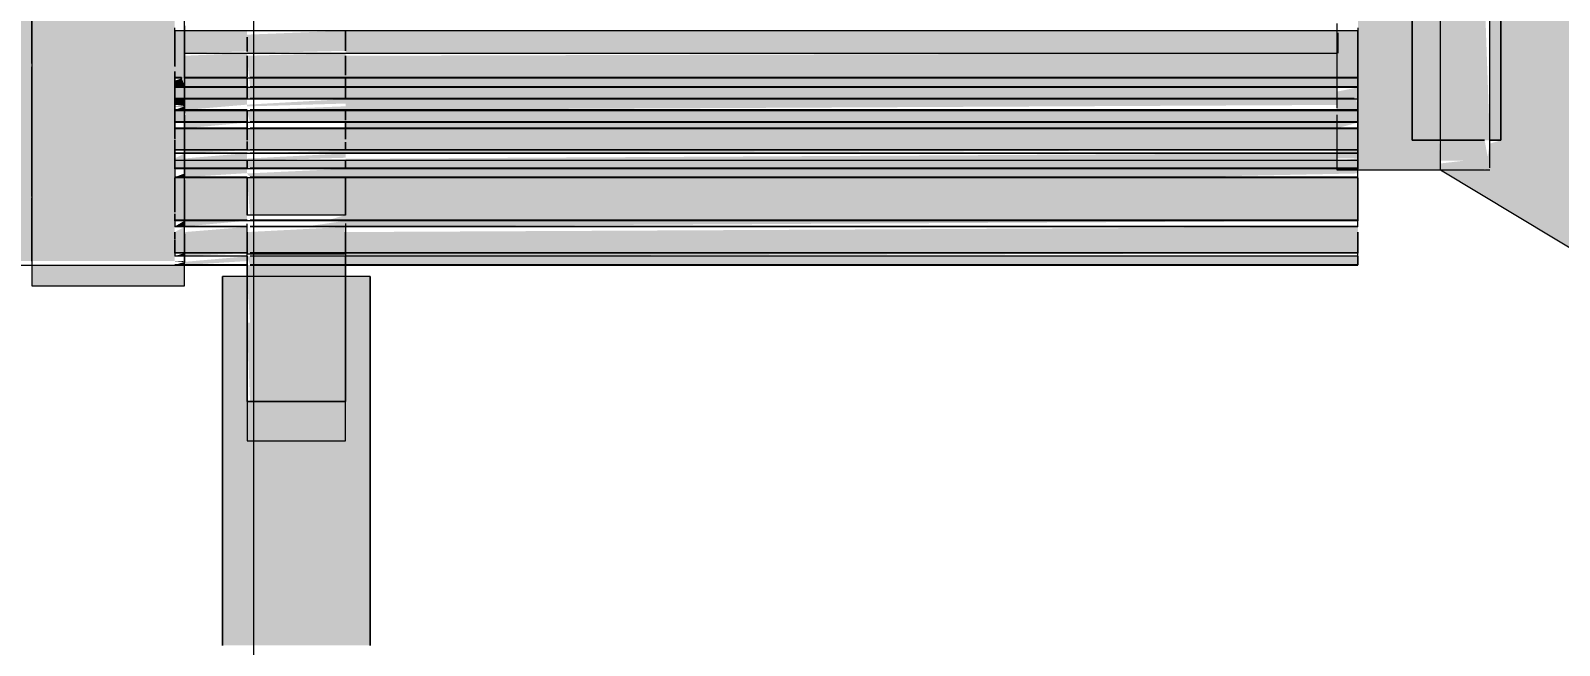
# Model space of a CAD drawing. Header units: metres. Extents: x 147 to 427, y -16 to 162.
# Drawn here: x 194.0803 to 194.2354, y 0.008 to 0.0704 of the extents above; entities that cross this region are included whole.
import ezdxf

# ---------------------------------------------------------------- set-up
doc = ezdxf.new("R2010")
doc.units = ezdxf.units.M
for name, color, linetype, lineweight in [('A-ANNO-DIMS', 7, 'Continuous', 5), ('A-ANNO-DIMS-50', 7, 'Continuous', 5), ('A-DETL', 7, 'Continuous', 5), ('P-SANR-FIXT', 7, 'Continuous', 5)]:
    doc.layers.add(name, color=color, linetype=linetype, lineweight=lineweight)
doc.styles.add('Century Gothic_1', font='GOTHIC.TTF', dxfattribs={"height": 0.075})
doc.dimstyles.new('Setores_1_5', dxfattribs={"dimscale": 0.3048, "dimtxt": 0.078313, "dimasz": 0.520833, "dimexe": 0.393701, "dimexo": 0.246063, "dimgap": 0.287073, "dimtad": 1, "dimrnd": 0.01, "dimzin": 0, "dimdsep": 46, "dimtxsty": 'Century Gothic_1', "dimblk1": 'OBLIQUE', "dimblk2": 'OBLIQUE', "dimsah": 1, "dimcen": 0.09, "dimazin": 0, "dimtfac": 1, "dimtdec": 4, "dimtix": 1, "dimtmove": 0, "dimatfit": 3, "dimfxl": 1, "dimtvp": 1, "dimtolj": 1, "dimtzin": 0, "dimarcsym": 2})

# ---------------------------------------------------------------- blocks, each defined once
blk = doc.blocks.new('Bomba Jacuzzi1 - 15B-T 1_1_2CV TRIF_220_380V _1 1_2CV_-2414014-EE')
at = {"layer": 'P-SANR-FIXT', "lineweight": 15, "true_color": 0x181818, "transparency": 33554598}
for points in [[(-96.50446, 0.04658), (-96.46446, 0.047), (-96.46446, 0.18442), (-96.50446, 0.18442), (-96.50446, 0.04782)], [(-96.30527, 0.04642), (-96.30549, 0.18444), (-96.32158, 0.17475), (-96.31658, 0.17475), (-96.31658, 0.17175), (-96.31545, 0.1712), (-96.31545, 0.05925), (-96.31658, 0.05892), (-96.31701, 0.05625), (-96.32158, 0.05625), (-96.30549, 0.04656)], [(-96.44996, 0.047), (-96.44996, 0.1155), (-96.46446, 0.1155), (-96.46446, 0.047)], [(-96.32996, 0.05625), (-96.32158, 0.05625), (-96.32173, 0.05925), (-96.32446, 0.05925), (-96.32446, 0.0825), (-96.32996, 0.08204), (-96.32996, 0.05636)], [(-96.44996, 0.06462), (-96.44896, 0.06469), (-96.44922, 0.06554), (-96.44996, 0.0653), (-96.44996, 0.06469)], [(-96.44996, 0.06284), (-96.44896, 0.06284), (-96.44896, 0.06343), (-96.44996, 0.06343)], [(-96.31783, 0.05625), (-96.31658, 0.05639), (-96.3171, 0.05925), (-96.32155, 0.05917), (-96.32001, 0.05795), (-96.31904, 0.0572), (-96.32158, 0.0569), (-96.32158, 0.05625)], [(-96.44896, 0.05046), (-96.44896, 0.05051), (-96.44996, 0.05046)], [(-96.44996, 0.0478), (-96.44896, 0.0478), (-96.44896, 0.05046), (-96.44996, 0.04994), (-96.44996, 0.04915)], [(-96.44232, 0.04871), (-96.44232, 0.04874), (-96.43263, 0.04874), (-96.43263, 0.05046), (-96.44263, 0.04994), (-96.44263, 0.04874)], [(-96.44996, 0.0445), (-96.44896, 0.0445), (-96.44896, 0.04658), (-96.46446, 0.04658), (-96.46446, 0.0445)], [(-96.44896, 0.04748), (-96.44896, 0.04751), (-96.44996, 0.04748)], [(-96.44896, 0.0466), (-96.44896, 0.04692), (-96.44996, 0.0466)], [(-96.44232, 0.04542), (-96.43263, 0.04542), (-96.43263, 0.0466), (-96.44263, 0.0466), (-96.44263, 0.04542)], [(-96.43263, 0.04075), (-96.43263, 0.04542), (-96.44263, 0.04542), (-96.44232, 0.04075)], [(-96.44232, 0.008), (-96.43013, 0.008), (-96.43013, 0.04075), (-96.43263, 0.04075), (-96.43263, 0.02922), (-96.44263, 0.02922), (-96.44263, 0.04075), (-96.44513, 0.04075), (-96.44513, 0.008), (-96.44263, 0.008)], [(-96.43263, 0.03274), (-96.43263, 0.04075), (-96.44263, 0.04075), (-96.44232, 0.03274)], [(-96.44232, 0.02922), (-96.43263, 0.02922), (-96.43263, 0.03274), (-96.44263, 0.03274), (-96.44263, 0.02922)]]:
    blk.add_hatch(color=250, dxfattribs=at).paths.add_polyline_path(points)
h = blk.add_hatch(color=250, dxfattribs=at)
h.paths.add_polyline_path([(-96.31904, 0.0572), (-96.32155, 0.05917), (-96.32158, 0.05917), (-96.32158, 0.0572)])
h.paths.add_polyline_path([(-96.32158, 0.17182), (-96.3195, 0.17311), (-96.32158, 0.17338), (-96.32158, 0.17183)])
h = blk.add_hatch(color=250, dxfattribs=at)
h.paths.add_polyline_path([(-96.44996, 0.06554), (-96.44896, 0.06556), (-96.44896, 0.06783), (-96.44996, 0.06783), (-96.44996, 0.06624)])
h.paths.add_polyline_path([(-96.44896, 0.07137), (-96.44896, 0.07155), (-96.44996, 0.07138)])
h.paths.add_polyline_path([(-96.44896, 0.08045), (-96.44943, 0.08052), (-96.44937, 0.08045)])
h.paths.add_polyline_path([(-96.44996, 0.08204), (-96.44896, 0.08227), (-96.44896, 0.08575), (-96.44996, 0.08575), (-96.44996, 0.08224)])
h.paths.add_polyline_path([(-96.44896, 0.09488), (-96.44896, 0.09493), (-96.44996, 0.09488)])
h.paths.add_polyline_path([(-96.44896, 0.10275), (-96.44896, 0.10278), (-96.44996, 0.10275)])
h = blk.add_hatch(color=250, dxfattribs=at)
h.paths.add_polyline_path([(-96.44896, 0.07037), (-96.44896, 0.07045), (-96.44996, 0.07037)])
h.paths.add_polyline_path([(-96.44896, 0.07749), (-96.44896, 0.07757), (-96.44996, 0.07749)])
h = blk.add_hatch(color=250, dxfattribs=at)
h.paths.add_polyline_path([(-96.44896, 0.06343), (-96.44896, 0.06462), (-96.44996, 0.06462), (-96.44996, 0.06343)])
h.paths.add_polyline_path([(-96.44896, 0.06783), (-96.44896, 0.07037), (-96.44996, 0.07037), (-96.44996, 0.06783)])
h.paths.add_polyline_path([(-96.44896, 0.07208), (-96.44896, 0.07749), (-96.44996, 0.07749), (-96.44996, 0.07208)])
h = blk.add_hatch(color=250, dxfattribs=at)
h.paths.add_polyline_path([(-96.32158, 0.05925), (-96.31658, 0.05925), (-96.31701, 0.0715), (-96.32158, 0.0715), (-96.32158, 0.06018)])
h.paths.add_polyline_path([(-96.31545, 0.0715), (-96.31545, 0.074), (-96.31658, 0.07355), (-96.31658, 0.07169)])
h.paths.add_polyline_path([(-96.32158, 0.07155), (-96.32158, 0.074), (-96.32446, 0.0736), (-96.32446, 0.07155)])
h = blk.add_hatch(color=250, dxfattribs=at)
h.paths.add_polyline_path([(-96.31545, 0.05925), (-96.31545, 0.0715), (-96.31658, 0.0715), (-96.31658, 0.05925)])
h.paths.add_polyline_path([(-96.32158, 0.05925), (-96.32158, 0.0715), (-96.32446, 0.0715), (-96.32446, 0.05925)])
at = {"layer": 'P-SANR-FIXT', "lineweight": 15, "true_color": 0xffc600, "transparency": 33554598}
for points in [[(-96.44263, 0.07037), (-96.44263, 0.07045), (-96.44896, 0.07037)], [(-96.32996, 0.07037), (-96.32996, 0.07045), (-96.33196, 0.07037)], [(-96.44232, 0.0681), (-96.43263, 0.06833), (-96.43263, 0.06972), (-96.44263, 0.06972), (-96.44263, 0.0681)], [(-96.32996, 0.06462), (-96.32996, 0.06469), (-96.33208, 0.06462)], [(-96.44896, 0.0627), (-96.44896, 0.06284), (-96.44996, 0.0627)], [(-96.44896, 0.06233), (-96.44896, 0.0627), (-96.44996, 0.06233)], [(-96.43263, 0.06105), (-96.43263, 0.06225), (-96.44263, 0.06225), (-96.44232, 0.06105)], [(-96.43263, 0.06233), (-96.43263, 0.0627), (-96.44232, 0.06233)], [(-96.33208, 0.06047), (-96.32996, 0.06105), (-96.32996, 0.06225), (-96.33208, 0.06225), (-96.33208, 0.06105)], [(-96.44263, 0.06042), (-96.44263, 0.06047), (-96.44896, 0.06042)], [(-96.32996, 0.06042), (-96.32996, 0.06047), (-96.33208, 0.06042)], [(-96.44896, 0.05551), (-96.44896, 0.05589), (-96.44996, 0.05551)], [(-96.44263, 0.05544), (-96.44263, 0.05551), (-96.44896, 0.05544)], [(-96.43263, 0.05167), (-96.43263, 0.05544), (-96.44263, 0.05544), (-96.44232, 0.05167)], [(-96.43263, 0.05544), (-96.43263, 0.05551), (-96.44232, 0.05544)], [(-96.43263, 0.05109), (-96.43263, 0.05167), (-96.43461, 0.05109)], [(-96.44896, 0.05051), (-96.44896, 0.05109), (-96.44996, 0.05051)], [(-96.43263, 0.05051), (-96.43263, 0.05109), (-96.43659, 0.05051)], [(-96.32996, 0.05046), (-96.32996, 0.05051), (-96.34834, 0.05046)], [(-96.44232, 0.0478), (-96.43263, 0.0478), (-96.43263, 0.04874), (-96.44263, 0.04874), (-96.44263, 0.0478)], [(-96.44896, 0.04751), (-96.44896, 0.0478), (-96.44996, 0.04751)], [(-96.44896, 0.04692), (-96.44913, 0.047), (-96.44996, 0.04692)], [(-96.43263, 0.0466), (-96.43263, 0.04748), (-96.44263, 0.04748), (-96.44232, 0.0466)], [(-96.43263, 0.0477), (-96.43263, 0.0478), (-96.44232, 0.0477)], [(-96.43263, 0.04748), (-96.43263, 0.04751), (-96.44232, 0.04748)]]:
    blk.add_hatch(color=40, dxfattribs=at).paths.add_polyline_path(points)
h = blk.add_hatch(color=40, dxfattribs=at)
h.paths.add_polyline_path([(-96.44263, 0.06972), (-96.44263, 0.07037), (-96.44896, 0.07037), (-96.44896, 0.06972)])
h.paths.add_polyline_path([(-96.43263, 0.06972), (-96.33208, 0.06972), (-96.33208, 0.07037), (-96.43263, 0.07037)])
h = blk.add_hatch(color=40, dxfattribs=at)
h.paths.add_polyline_path([(-96.43263, 0.06469), (-96.43263, 0.0681), (-96.44263, 0.06783), (-96.44232, 0.06469)])
h.paths.add_polyline_path([(-96.33208, 0.0681), (-96.33208, 0.06972), (-96.43263, 0.06972), (-96.43263, 0.0681), (-96.34834, 0.0681)])
h.paths.add_polyline_path([(-96.33208, 0.06469), (-96.32996, 0.06469), (-96.32996, 0.07037), (-96.33196, 0.07033), (-96.33208, 0.06554)])
h.paths.add_polyline_path([(-96.44896, 0.0681), (-96.44263, 0.06827), (-96.44263, 0.06972), (-96.44896, 0.06972), (-96.44896, 0.06827)])
h = blk.add_hatch(color=40, dxfattribs=at)
h.paths.add_polyline_path([(-96.44232, 0.06972), (-96.43263, 0.06972), (-96.43273, 0.07037), (-96.44263, 0.06997), (-96.44263, 0.06972)])
h.paths.add_polyline_path([(-96.33208, 0.06972), (-96.33196, 0.06972), (-96.33208, 0.07033)])
h = blk.add_hatch(color=40, dxfattribs=at)
h.paths.add_polyline_path([(-96.43263, 0.06469), (-96.33208, 0.06469), (-96.33208, 0.0681), (-96.43263, 0.06783), (-96.43263, 0.06554)])
h.paths.add_polyline_path([(-96.44896, 0.06469), (-96.44263, 0.06469), (-96.44263, 0.0681), (-96.44896, 0.06783), (-96.44896, 0.0653)])
h = blk.add_hatch(color=40, dxfattribs=at)
h.paths.add_polyline_path([(-96.33208, 0.06462), (-96.33208, 0.06469), (-96.34834, 0.06462)])
h.paths.add_polyline_path([(-96.44263, 0.06462), (-96.44263, 0.06469), (-96.44896, 0.06462)])
h = blk.add_hatch(color=40, dxfattribs=at)
h.paths.add_polyline_path([(-96.44896, 0.06233), (-96.44263, 0.06287), (-96.44263, 0.06462), (-96.44896, 0.06462), (-96.44896, 0.0627)])
h.paths.add_polyline_path([(-96.43263, 0.06233), (-96.33208, 0.06284), (-96.33208, 0.06462), (-96.43263, 0.06462), (-96.43263, 0.0627)])
h = blk.add_hatch(color=40, dxfattribs=at)
h.paths.add_polyline_path([(-96.32996, 0.06343), (-96.32996, 0.06462), (-96.33208, 0.06419), (-96.33208, 0.06343), (-96.3301, 0.06343)])
h.paths.add_polyline_path([(-96.44232, 0.06343), (-96.43263, 0.06343), (-96.43263, 0.06462), (-96.44263, 0.06462), (-96.44263, 0.06343)])
at = {"layer": 'P-SANR-FIXT', "lineweight": 15, "true_color": 0x181818, "transparency": 33554598}
h = blk.add_hatch(color=250, dxfattribs=at)
h.paths.add_polyline_path([(-96.44896, 0.05824), (-96.44896, 0.06042), (-96.44996, 0.06042), (-96.44996, 0.05824)])
h.paths.add_polyline_path([(-96.44896, 0.06105), (-96.44896, 0.06225), (-96.44996, 0.06225), (-96.44996, 0.06105)])
at = {"layer": 'P-SANR-FIXT', "lineweight": 15, "true_color": 0xffc600, "transparency": 33554598}
h = blk.add_hatch(color=40, dxfattribs=at)
h.paths.add_polyline_path([(-96.33208, 0.06047), (-96.33208, 0.06225), (-96.43263, 0.06225), (-96.43263, 0.06047), (-96.34834, 0.06047)])
h.paths.add_polyline_path([(-96.44896, 0.06047), (-96.44263, 0.06105), (-96.44263, 0.06225), (-96.44896, 0.06225), (-96.44896, 0.06105)])
h = blk.add_hatch(color=40, dxfattribs=at)
h.paths.add_polyline_path([(-96.32996, 0.06233), (-96.3301, 0.06343), (-96.33208, 0.06342), (-96.33208, 0.06233)])
h.paths.add_polyline_path([(-96.44232, 0.0627), (-96.43263, 0.06298), (-96.43263, 0.06343), (-96.44263, 0.06287), (-96.44263, 0.0627)])
h = blk.add_hatch(color=40, dxfattribs=at)
h.paths.add_polyline_path([(-96.43263, 0.05795), (-96.33208, 0.05827), (-96.33208, 0.06042), (-96.43263, 0.06042), (-96.43263, 0.05824)])
h.paths.add_polyline_path([(-96.44896, 0.05795), (-96.44263, 0.05824), (-96.44263, 0.06042), (-96.44896, 0.06042), (-96.44896, 0.05824)])
h = blk.add_hatch(color=40, dxfattribs=at)
h.paths.add_polyline_path([(-96.43263, 0.05551), (-96.43263, 0.05636), (-96.44263, 0.05589), (-96.44232, 0.05551)])
h.paths.add_polyline_path([(-96.44232, 0.0572), (-96.43263, 0.05748), (-96.43263, 0.05792), (-96.44263, 0.0574), (-96.44263, 0.0572)])
h.paths.add_polyline_path([(-96.32996, 0.0572), (-96.32996, 0.05741), (-96.33208, 0.0572)])
h.paths.add_polyline_path([(-96.44263, 0.05824), (-96.43263, 0.05824), (-96.43263, 0.06042), (-96.44263, 0.06042), (-96.44263, 0.05913)])
h = blk.add_hatch(color=40, dxfattribs=at)
h.paths.add_polyline_path([(-96.33208, 0.05625), (-96.32996, 0.05636), (-96.32996, 0.0572), (-96.33208, 0.0572), (-96.33208, 0.05635)])
h.paths.add_polyline_path([(-96.44263, 0.05636), (-96.43263, 0.05636), (-96.43263, 0.0572), (-96.44263, 0.0572)])
h.paths.add_polyline_path([(-96.32996, 0.05741), (-96.32996, 0.06042), (-96.33208, 0.0604), (-96.33208, 0.05741)])
h.paths.add_polyline_path([(-96.43263, 0.05792), (-96.43263, 0.05824), (-96.44232, 0.05792)])
at = {"layer": 'P-SANR-FIXT', "lineweight": 15, "true_color": 0x181818, "transparency": 33554598}
h = blk.add_hatch(color=250, dxfattribs=at)
h.paths.add_polyline_path([(-96.44896, 0.05544), (-96.44896, 0.05551), (-96.44996, 0.05544)])
h.paths.add_polyline_path([(-96.44896, 0.0572), (-96.44896, 0.05792), (-96.44996, 0.05741), (-96.44996, 0.0572)])
at = {"layer": 'P-SANR-FIXT', "lineweight": 15, "true_color": 0xffc600, "transparency": 33554598}
h = blk.add_hatch(color=40, dxfattribs=at)
h.paths.add_polyline_path([(-96.44896, 0.05551), (-96.44263, 0.05592), (-96.44263, 0.05795), (-96.44896, 0.05741), (-96.44896, 0.05589)])
h.paths.add_polyline_path([(-96.34834, 0.05551), (-96.32996, 0.05589), (-96.32996, 0.05625), (-96.33208, 0.05636), (-96.33208, 0.05795), (-96.43263, 0.05738), (-96.43263, 0.05551), (-96.37967, 0.05551)])
at = {"layer": 'P-SANR-FIXT', "lineweight": 15, "true_color": 0x181818, "transparency": 33554598}
h = blk.add_hatch(color=250, dxfattribs=at)
h.paths.add_polyline_path([(-96.44896, 0.05109), (-96.44896, 0.05544), (-96.44996, 0.05544), (-96.44996, 0.05109)])
h.paths.add_polyline_path([(-96.44996, 0.05636), (-96.44896, 0.05636), (-96.44896, 0.0572), (-96.44996, 0.0572)])
at = {"layer": 'P-SANR-FIXT', "lineweight": 15, "true_color": 0xffc600, "transparency": 33554598}
h = blk.add_hatch(color=40, dxfattribs=at)
h.paths.add_polyline_path([(-96.44896, 0.05051), (-96.44263, 0.05109), (-96.44263, 0.05544), (-96.44896, 0.05544), (-96.44896, 0.05077)])
h.paths.add_polyline_path([(-96.43263, 0.05051), (-96.32996, 0.05109), (-96.32996, 0.05544), (-96.43263, 0.05544), (-96.43263, 0.05073)])
h = blk.add_hatch(color=40, dxfattribs=at)
h.paths.add_polyline_path([(-96.44896, 0.04751), (-96.44263, 0.0478), (-96.44263, 0.05046), (-96.44896, 0.04994), (-96.44896, 0.04764)])
h.paths.add_polyline_path([(-96.43263, 0.04751), (-96.32996, 0.0478), (-96.32996, 0.05046), (-96.43263, 0.04994), (-96.43263, 0.04761)])
h = blk.add_hatch(color=40, dxfattribs=at)
h.paths.add_polyline_path([(-96.44896, 0.0466), (-96.44263, 0.047), (-96.44263, 0.04748), (-96.44896, 0.04692)])
h.paths.add_polyline_path([(-96.43263, 0.0466), (-96.32996, 0.0466), (-96.32996, 0.04748), (-96.43263, 0.04748)])
at = {"layer": 'P-SANR-FIXT', "lineweight": 15, "true_color": 0x181818, "transparency": 33554598}
h = blk.add_hatch(color=250, dxfattribs=at)
h.paths.add_polyline_path([(-96.43013, 0.04075), (-96.43013, 0.04542), (-96.43263, 0.04542), (-96.43263, 0.04075)])
h.paths.add_polyline_path([(-96.44263, 0.04075), (-96.44263, 0.04542), (-96.44513, 0.04542), (-96.44513, 0.04075)])
at = {"layer": 'P-SANR-FIXT', "color": 250, "lineweight": 15, "true_color": 0x162121}
for p, q in [((-96.46446, 0.1155), (-96.46446, 0.0669)), ((-96.32158, 0.0578), (-96.32158, 0.07037)), ((-96.31658, 0.05899), (-96.31658, 0.07123)), ((-96.46446, 0.06663), (-96.46446, 0.05401)), ((-96.3171, 0.05925), (-96.32158, 0.05925)), ((-96.46446, 0.05388), (-96.46446, 0.04883)), ((-96.46446, 0.04881), (-96.46446, 0.04697)), ((-96.44263, 0.04345), (-96.44263, 0.04075)), ((-96.43263, 0.04075), (-96.43263, 0.04345)), ((-96.43263, 0.03274), (-96.44263, 0.03274))]:
    blk.add_line(p, q, dxfattribs=at)
at = {"layer": 'P-SANR-FIXT', "color": 4, "lineweight": 15, "true_color": 0x00ffff}
for p, q in [((-96.46446, 0.1155), (-96.46446, 0.0445)), ((-96.44896, 0.0445), (-96.44896, 0.1155)), ((-96.32996, 0.07068), (-96.32996, 0.06343)), ((-96.32996, 0.06343), (-96.44896, 0.06343)), ((-96.32996, 0.06225), (-96.44896, 0.06225)), ((-96.32996, 0.06225), (-96.32996, 0.06343)), ((-96.32996, 0.06225), (-96.32996, 0.05636)), ((-96.32158, 0.06212), (-96.32158, 0.06279)), ((-96.32996, 0.05636), (-96.44896, 0.05636)), ((-96.32996, 0.05544), (-96.32996, 0.05636)), ((-96.32996, 0.05625), (-96.31701, 0.05625)), ((-96.32158, 0.05625), (-96.30527, 0.04642)), ((-96.32996, 0.05544), (-96.44896, 0.05544)), ((-96.32996, 0.05544), (-96.32996, 0.05109)), ((-96.32996, 0.05109), (-96.44896, 0.05109)), ((-96.44263, 0.05046), (-96.44896, 0.05046)), ((-96.44263, 0.04542), (-96.44263, 0.05079)), ((-96.43263, 0.05082), (-96.43263, 0.04542)), ((-96.32996, 0.05046), (-96.43263, 0.05046)), ((-96.32996, 0.05046), (-96.32996, 0.05109)), ((-96.32996, 0.04994), (-96.32996, 0.0478)), ((-96.50446, 0.04658), (-96.46446, 0.04658)), ((-96.44263, 0.0478), (-96.44896, 0.0478)), ((-96.44263, 0.04748), (-96.44896, 0.04748)), ((-96.44263, 0.0466), (-96.44896, 0.0466)), ((-96.44896, 0.04659), (-96.44263, 0.04659)), ((-96.32996, 0.0478), (-96.43263, 0.0478)), ((-96.32996, 0.04748), (-96.43263, 0.04748)), ((-96.32996, 0.0466), (-96.43263, 0.0466)), ((-96.43263, 0.04659), (-96.32996, 0.04659)), ((-96.32996, 0.04748), (-96.32996, 0.0478)), ((-96.32996, 0.04748), (-96.32996, 0.0466)), ((-96.44513, 0.008), (-96.44513, 0.04542)), ((-96.43013, 0.04542), (-96.44513, 0.04542)), ((-96.43013, 0.04542), (-96.43013, 0.008)), ((-96.46446, 0.0445), (-96.44896, 0.0445))]:
    blk.add_line(p, q, dxfattribs=at)
at = {"layer": 'P-SANR-FIXT', "color": 250, "lineweight": 15, "true_color": 0x143333}
for p, q in [((-96.46446, 0.06706), (-96.46446, 0.1155)), ((-96.46446, 0.06706), (-96.46446, 0.07176)), ((-96.32446, 0.0715), (-96.32446, 0.05925)), ((-96.31545, 0.05925), (-96.31545, 0.0715)), ((-96.44996, 0.06676), (-96.44996, 0.07068)), ((-96.44896, 0.0704), (-96.44896, 0.06706)), ((-96.46446, 0.06278), (-96.46446, 0.06672)), ((-96.46446, 0.05355), (-96.46446, 0.06672)), ((-96.44896, 0.06672), (-96.44896, 0.06361)), ((-96.44996, 0.06343), (-96.44996, 0.06624)), ((-96.44996, 0.05943), (-96.44996, 0.06225)), ((-96.44996, 0.05734), (-96.44996, 0.05929)), ((-96.32158, 0.05925), (-96.32446, 0.05925)), ((-96.32158, 0.05925), (-96.3171, 0.05925)), ((-96.31545, 0.05925), (-96.31658, 0.05925)), ((-96.32158, 0.05625), (-96.32158, 0.05774)), ((-96.31658, 0.05645), (-96.31658, 0.05873)), ((-96.46446, 0.05355), (-96.46446, 0.05433)), ((-96.44996, 0.05196), (-96.44996, 0.05544)), ((-96.44896, 0.05433), (-96.44896, 0.05145)), ((-96.46446, 0.05077), (-96.46446, 0.05343)), ((-96.46446, 0.04933), (-96.46446, 0.05343)), ((-96.44996, 0.05109), (-96.44996, 0.05178)), ((-96.44996, 0.04921), (-96.44996, 0.04994)), ((-96.46446, 0.047), (-96.46446, 0.0493)), ((-96.46446, 0.047), (-96.46446, 0.0473)), ((-96.44513, 0.04542), (-96.44513, 0.04075)), ((-96.44263, 0.04542), (-96.44263, 0.04345)), ((-96.43263, 0.04542), (-96.44232, 0.04542)), ((-96.43263, 0.04345), (-96.43263, 0.04542)), ((-96.43013, 0.04075), (-96.43013, 0.04542)), ((-96.44263, 0.04075), (-96.44263, 0.03274)), ((-96.43263, 0.03274), (-96.43263, 0.04075)), ((-96.44263, 0.03274), (-96.44263, 0.02922)), ((-96.43263, 0.02922), (-96.43263, 0.03274))]:
    blk.add_line(p, q, dxfattribs=at)
at = {"layer": 'P-SANR-FIXT', "color": 126, "lineweight": 15, "true_color": 0x0f6868}
for p, q in [((-96.31658, 0.05645), (-96.31658, 0.08654)), ((-96.32158, 0.06279), (-96.32158, 0.07695)), ((-96.32446, 0.05925), (-96.32446, 0.07163)), ((-96.31545, 0.07163), (-96.31545, 0.05925)), ((-96.44896, 0.07023), (-96.44896, 0.06325)), ((-96.46446, 0.05433), (-96.46446, 0.06278)), ((-96.44996, 0.06343), (-96.44996, 0.06225)), ((-96.44896, 0.06343), (-96.44996, 0.06343)), ((-96.44896, 0.06225), (-96.44996, 0.06225)), ((-96.32158, 0.05625), (-96.32158, 0.06212)), ((-96.44896, 0.06179), (-96.44896, 0.05633)), ((-96.44896, 0.06134), (-96.44896, 0.0563)), ((-96.32446, 0.05925), (-96.32158, 0.05925)), ((-96.31658, 0.05925), (-96.31545, 0.05925)), ((-96.44996, 0.05636), (-96.44996, 0.05734)), ((-96.44996, 0.05636), (-96.44996, 0.05544)), ((-96.44896, 0.05636), (-96.44996, 0.05636)), ((-96.31701, 0.05625), (-96.31658, 0.05625)), ((-96.44896, 0.05544), (-96.44996, 0.05544)), ((-96.44896, 0.05524), (-96.44896, 0.05433)), ((-96.44896, 0.05462), (-96.44896, 0.05182)), ((-96.46446, 0.0473), (-96.46446, 0.05044)), ((-96.44996, 0.05109), (-96.44996, 0.05046)), ((-96.44896, 0.05109), (-96.44996, 0.05109)), ((-96.44896, 0.05046), (-96.44996, 0.05046)), ((-96.44896, 0.04976), (-96.44896, 0.04933)), ((-96.44263, 0.04874), (-96.44263, 0.04971)), ((-96.43263, 0.05046), (-96.44232, 0.05046)), ((-96.43263, 0.04971), (-96.43263, 0.04874)), ((-96.44996, 0.0478), (-96.44996, 0.04909)), ((-96.44896, 0.04933), (-96.44896, 0.0482)), ((-96.44896, 0.04875), (-96.44896, 0.04779)), ((-96.46446, 0.04658), (-96.44896, 0.04658)), ((-96.44996, 0.0478), (-96.44996, 0.04748)), ((-96.44896, 0.0478), (-96.44996, 0.0478)), ((-96.44896, 0.04748), (-96.44996, 0.04748)), ((-96.44896, 0.0466), (-96.44996, 0.0466)), ((-96.44996, 0.04659), (-96.44896, 0.04659)), ((-96.44263, 0.0466), (-96.44263, 0.04542)), ((-96.43263, 0.0478), (-96.44232, 0.0478)), ((-96.43263, 0.04748), (-96.44232, 0.04748)), ((-96.43263, 0.0466), (-96.44232, 0.0466)), ((-96.44232, 0.04659), (-96.43263, 0.04659)), ((-96.43263, 0.04542), (-96.43263, 0.0466)), ((-96.46446, 0.04629), (-96.46446, 0.0445)), ((-96.44896, 0.0445), (-96.44896, 0.04629)), ((-96.44513, 0.04075), (-96.44513, 0.04542)), ((-96.44513, 0.04075), (-96.44513, 0.04542)), ((-96.44263, 0.04542), (-96.44513, 0.04542)), ((-96.44263, 0.03274), (-96.44263, 0.04542)), ((-96.43013, 0.04542), (-96.43263, 0.04542)), ((-96.43263, 0.04542), (-96.43263, 0.03274)), ((-96.43013, 0.04542), (-96.43013, 0.04075)), ((-96.43013, 0.04542), (-96.43013, 0.04016)), ((-96.44513, 0.04016), (-96.44513, 0.04075)), ((-96.44513, 0.04075), (-96.44513, 0.008)), ((-96.43013, 0.008), (-96.43013, 0.04075)), ((-96.44263, 0.03274), (-96.44263, 0.02877)), ((-96.44263, 0.03274), (-96.43263, 0.03274)), ((-96.43263, 0.02877), (-96.43263, 0.03274)), ((-96.44263, 0.02922), (-96.44263, 0.02877)), ((-96.44263, 0.02877), (-96.43263, 0.02877))]:
    blk.add_line(p, q, dxfattribs=at)
at = {"layer": 'P-SANR-FIXT', "color": 250, "lineweight": 15, "true_color": 0x171b1b}
blk.add_line((-96.32158, 0.07037), (-96.32158, 0.07146), dxfattribs=at)
at = {"layer": 'P-SANR-FIXT', "color": 58, "lineweight": 15, "true_color": 0x604f11}
for p, q in [((-96.44996, 0.07037), (-96.44996, 0.06827)), ((-96.33208, 0.06997), (-96.33208, 0.06933))]:
    blk.add_line(p, q, dxfattribs=at)
at = {"layer": 'P-SANR-FIXT', "color": 49, "lineweight": 15, "true_color": 0x524715}
for p, q in [((-96.44996, 0.06827), (-96.44996, 0.07037)), ((-96.44996, 0.07037), (-96.44996, 0.06791)), ((-96.44896, 0.07019), (-96.44896, 0.0681)), ((-96.43263, 0.06972), (-96.43263, 0.07037)), ((-96.33196, 0.06972), (-96.33196, 0.07016))]:
    blk.add_line(p, q, dxfattribs=at)
at = {"layer": 'P-SANR-FIXT', "color": 250, "lineweight": 15, "true_color": 0x292f1f}
for p, q in [((-96.44996, 0.07037), (-96.44996, 0.06783)), ((-96.44996, 0.07037), (-96.44996, 0.06676)), ((-96.44896, 0.07037), (-96.44996, 0.07037)), ((-96.44996, 0.06783), (-96.44996, 0.06673)), ((-96.44996, 0.06624), (-96.44996, 0.06343)), ((-96.44996, 0.06622), (-96.44996, 0.06554)), ((-96.44922, 0.06554), (-96.44996, 0.06554)), ((-96.44996, 0.06343), (-96.44996, 0.0653)), ((-96.44996, 0.06225), (-96.44996, 0.05943)), ((-96.44996, 0.06222), (-96.44996, 0.06105)), ((-96.44996, 0.05943), (-96.44996, 0.06105)), ((-96.44896, 0.06105), (-96.44996, 0.06105)), ((-96.44996, 0.05636), (-96.44996, 0.05929)), ((-96.44996, 0.05929), (-96.44996, 0.05636)), ((-96.44996, 0.05196), (-96.44996, 0.05544)), ((-96.44996, 0.05544), (-96.44996, 0.05196)), ((-96.44996, 0.05109), (-96.44996, 0.05178)), ((-96.44996, 0.05178), (-96.44996, 0.05109)), ((-96.44896, 0.05132), (-96.44896, 0.05068)), ((-96.44996, 0.04921), (-96.44996, 0.04994)), ((-96.44996, 0.04994), (-96.44996, 0.04921)), ((-96.44996, 0.0478), (-96.44996, 0.04915)), ((-96.44996, 0.0466), (-96.44996, 0.04659)), ((-96.44896, 0.0466), (-96.44996, 0.0466))]:
    blk.add_line(p, q, dxfattribs=at)
at = {"layer": 'P-SANR-FIXT', "color": 58, "lineweight": 15, "true_color": 0x524411}
blk.add_line((-96.44896, 0.07086), (-96.44896, 0.0703), dxfattribs=at)
at = {"layer": 'P-SANR-FIXT', "color": 54, "lineweight": 15, "true_color": 0xaba524}
for p, q in [((-96.44896, 0.07086), (-96.44896, 0.07023)), ((-96.44996, 0.06343), (-96.44996, 0.06225)), ((-96.44896, 0.06302), (-96.44896, 0.0624)), ((-96.44896, 0.06269), (-96.44896, 0.06201))]:
    blk.add_line(p, q, dxfattribs=at)
at = {"layer": 'P-SANR-FIXT', "color": 63, "lineweight": 15, "true_color": 0xa6d959}
for p, q in [((-96.33208, 0.07037), (-96.44896, 0.07037)), ((-96.33208, 0.07035), (-96.33208, 0.06419)), ((-96.32996, 0.06225), (-96.32996, 0.07037)), ((-96.33208, 0.06554), (-96.44896, 0.06554)), ((-96.32996, 0.06475), (-96.32996, 0.06225)), ((-96.32996, 0.05636), (-96.32996, 0.06225)), ((-96.33208, 0.06105), (-96.44896, 0.06105)), ((-96.33208, 0.06185), (-96.33208, 0.06015)), ((-96.32996, 0.06105), (-96.32996, 0.05636)), ((-96.32996, 0.05109), (-96.32996, 0.05544)), ((-96.32996, 0.05544), (-96.32996, 0.05109)), ((-96.43263, 0.05167), (-96.44263, 0.05167)), ((-96.32996, 0.0478), (-96.32996, 0.04994)), ((-96.32996, 0.04994), (-96.32996, 0.0478)), ((-96.44263, 0.0466), (-96.44896, 0.0466)), ((-96.32996, 0.0466), (-96.43263, 0.0466)), ((-96.32996, 0.0466), (-96.32996, 0.04748)), ((-96.32996, 0.04659), (-96.32996, 0.0466)), ((-96.32996, 0.04659), (-96.32996, 0.0466))]:
    blk.add_line(p, q, dxfattribs=at)
at = {"layer": 'P-SANR-FIXT', "color": 49, "lineweight": 15, "true_color": 0x4e4213}
blk.add_line((-96.44896, 0.07019), (-96.44896, 0.06972), dxfattribs=at)
at = {"layer": 'P-SANR-FIXT', "color": 58, "lineweight": 15, "true_color": 0x5f4e10}
blk.add_line((-96.44896, 0.07011), (-96.44896, 0.06949), dxfattribs=at)
at = {"layer": 'P-SANR-FIXT', "color": 250, "lineweight": 15, "true_color": 0x302a15}
for p, q in [((-96.44896, 0.0694), (-96.44896, 0.07003)), ((-96.44896, 0.06995), (-96.44896, 0.06935))]:
    blk.add_line(p, q, dxfattribs=at)
at = {"layer": 'P-SANR-FIXT', "color": 42, "lineweight": 15, "true_color": 0xbfa010}
for p, q in [((-96.43263, 0.07037), (-96.43263, 0.06972)), ((-96.44263, 0.06225), (-96.44263, 0.06115)), ((-96.43263, 0.06129), (-96.43263, 0.06225)), ((-96.43263, 0.06111), (-96.44232, 0.06111)), ((-96.43263, 0.0477), (-96.44263, 0.0477)), ((-96.43263, 0.04751), (-96.44232, 0.04751))]:
    blk.add_line(p, q, dxfattribs=at)
at = {"layer": 'P-SANR-FIXT', "color": 42, "lineweight": 15, "true_color": 0xb4910a}
for p, q in [((-96.33208, 0.07109), (-96.33208, 0.07035)), ((-96.44996, 0.06676), (-96.44996, 0.06783)), ((-96.44996, 0.06783), (-96.44996, 0.06673)), ((-96.44996, 0.06554), (-96.44996, 0.06624)), ((-96.44996, 0.06622), (-96.44996, 0.06561)), ((-96.44929, 0.06561), (-96.44996, 0.06561)), ((-96.44996, 0.06343), (-96.44996, 0.06225)), ((-96.44996, 0.0634), (-96.44996, 0.06283)), ((-96.44996, 0.06105), (-96.44996, 0.06225)), ((-96.44996, 0.06222), (-96.44996, 0.06111)), ((-96.44896, 0.06111), (-96.44996, 0.06111)), ((-96.43263, 0.0477), (-96.44263, 0.0477))]:
    blk.add_line(p, q, dxfattribs=at)
at = {"layer": 'P-SANR-FIXT', "color": 59, "lineweight": 15, "true_color": 0x495b2e}
for p, q in [((-96.32996, 0.07037), (-96.33208, 0.07037)), ((-96.32996, 0.06554), (-96.32996, 0.07037)), ((-96.32996, 0.06554), (-96.33208, 0.06554)), ((-96.32996, 0.06554), (-96.32996, 0.06475)), ((-96.32996, 0.06105), (-96.32996, 0.06222)), ((-96.32996, 0.06105), (-96.33208, 0.06105)), ((-96.44896, 0.0563), (-96.44896, 0.05541)), ((-96.44896, 0.05182), (-96.44896, 0.05048)), ((-96.44996, 0.04873), (-96.44996, 0.0478)), ((-96.44896, 0.0482), (-96.44896, 0.04728)), ((-96.44263, 0.04772), (-96.44263, 0.04874)), ((-96.43263, 0.04874), (-96.43263, 0.04772)), ((-96.44996, 0.0466), (-96.44996, 0.04659)), ((-96.44896, 0.04779), (-96.44896, 0.04687)), ((-96.44263, 0.04748), (-96.44263, 0.0466)), ((-96.43263, 0.0466), (-96.44232, 0.0466)), ((-96.43263, 0.0466), (-96.43263, 0.04748))]:
    blk.add_line(p, q, dxfattribs=at)
at = {"layer": 'P-SANR-FIXT', "color": 59, "lineweight": 15, "true_color": 0x5d561a}
for p, q in [((-96.33196, 0.0681), (-96.33196, 0.07016)), ((-96.32996, 0.06791), (-96.32996, 0.07037)), ((-96.32996, 0.07037), (-96.32996, 0.06827)), ((-96.44263, 0.06827), (-96.44263, 0.06972)), ((-96.43263, 0.06972), (-96.43263, 0.06833)), ((-96.44263, 0.06783), (-96.44263, 0.06568)), ((-96.43263, 0.06587), (-96.43263, 0.06783)), ((-96.33208, 0.06741), (-96.33208, 0.0646)), ((-96.32996, 0.06561), (-96.32996, 0.06783)), ((-96.32996, 0.06783), (-96.32996, 0.06469)), ((-96.44263, 0.06554), (-96.44263, 0.06462)), ((-96.43263, 0.06561), (-96.44232, 0.06561)), ((-96.43263, 0.06462), (-96.43263, 0.06554)), ((-96.32996, 0.06561), (-96.33208, 0.06561)), ((-96.32996, 0.06469), (-96.32996, 0.06554)), ((-96.43263, 0.06469), (-96.44232, 0.06469)), ((-96.32996, 0.06469), (-96.33208, 0.06469)), ((-96.32996, 0.06462), (-96.33208, 0.06462)), ((-96.32996, 0.06343), (-96.32996, 0.06419)), ((-96.32996, 0.0634), (-96.32996, 0.06416)), ((-96.32996, 0.06225), (-96.32996, 0.06105)), ((-96.32996, 0.06111), (-96.32996, 0.06222)), ((-96.44263, 0.06105), (-96.44263, 0.06042)), ((-96.43263, 0.06042), (-96.43263, 0.06105)), ((-96.33208, 0.06185), (-96.33208, 0.06059)), ((-96.32996, 0.06111), (-96.33208, 0.06111)), ((-96.43263, 0.06047), (-96.44232, 0.06047)), ((-96.32996, 0.06047), (-96.33208, 0.06047)), ((-96.32996, 0.06042), (-96.33208, 0.06042)), ((-96.32996, 0.05919), (-96.32996, 0.06042)), ((-96.32996, 0.05826), (-96.32996, 0.05919)), ((-96.44263, 0.0478), (-96.44263, 0.04994)), ((-96.43263, 0.04994), (-96.43263, 0.0478))]:
    blk.add_line(p, q, dxfattribs=at)
at = {"layer": 'P-SANR-FIXT', "color": 58, "lineweight": 15, "true_color": 0x645513}
for p, q in [((-96.32996, 0.06827), (-96.32996, 0.07037)), ((-96.32996, 0.06469), (-96.32996, 0.06783)), ((-96.44263, 0.06462), (-96.44263, 0.06343)), ((-96.43263, 0.06343), (-96.43263, 0.06462)), ((-96.32996, 0.06419), (-96.32996, 0.06343)), ((-96.32996, 0.0634), (-96.32996, 0.06416)), ((-96.32996, 0.06105), (-96.32996, 0.06225)), ((-96.33208, 0.05952), (-96.33208, 0.05827)), ((-96.32996, 0.05923), (-96.32996, 0.06042)), ((-96.32996, 0.06042), (-96.32996, 0.05827)), ((-96.32996, 0.05827), (-96.32996, 0.05918)), ((-96.32996, 0.05792), (-96.33208, 0.05792)), ((-96.32996, 0.0572), (-96.32996, 0.05792)), ((-96.32996, 0.0572), (-96.33208, 0.0572)), ((-96.32996, 0.0572), (-96.32996, 0.05636)), ((-96.44263, 0.05547), (-96.44263, 0.05167)), ((-96.43263, 0.05167), (-96.43263, 0.05551))]:
    blk.add_line(p, q, dxfattribs=at)
at = {"layer": 'P-SANR-FIXT', "color": 250, "lineweight": 15, "true_color": 0x2c2816}
blk.add_line((-96.44896, 0.06972), (-96.44896, 0.0681), dxfattribs=at)
at = {"layer": 'P-SANR-FIXT', "color": 250, "lineweight": 15, "true_color": 0x312b15}
for p, q in [((-96.44896, 0.06949), (-96.44896, 0.06815)), ((-96.44896, 0.06317), (-96.44896, 0.06452)), ((-96.44896, 0.0641), (-96.44896, 0.06269)), ((-96.44896, 0.06351), (-96.44996, 0.06351))]:
    blk.add_line(p, q, dxfattribs=at)
at = {"layer": 'P-SANR-FIXT', "color": 250, "lineweight": 15, "true_color": 0x201e16}
for p, q in [((-96.44896, 0.06802), (-96.44896, 0.0694)), ((-96.44896, 0.06935), (-96.44896, 0.06807))]:
    blk.add_line(p, q, dxfattribs=at)
at = {"layer": 'P-SANR-FIXT', "color": 250, "lineweight": 15, "true_color": 0x302d18}
for p, q in [((-96.44263, 0.06972), (-96.44263, 0.06827)), ((-96.43263, 0.06833), (-96.43263, 0.06972)), ((-96.33208, 0.06933), (-96.33208, 0.06787)), ((-96.33196, 0.0681), (-96.33196, 0.06972)), ((-96.44996, 0.06469), (-96.44996, 0.0653)), ((-96.44996, 0.0653), (-96.44996, 0.06469)), ((-96.44896, 0.06469), (-96.44996, 0.06469)), ((-96.44996, 0.06462), (-96.44996, 0.0634)), ((-96.44996, 0.06462), (-96.44996, 0.06343)), ((-96.44896, 0.06462), (-96.44996, 0.06462)), ((-96.44896, 0.06047), (-96.44996, 0.06047)), ((-96.44996, 0.06042), (-96.44996, 0.05941)), ((-96.44996, 0.06042), (-96.44996, 0.05943)), ((-96.44896, 0.06042), (-96.44996, 0.06042)), ((-96.44996, 0.05929), (-96.44996, 0.05636)), ((-96.44996, 0.05919), (-96.44996, 0.05824)), ((-96.44996, 0.05636), (-96.44996, 0.05824)), ((-96.44896, 0.05824), (-96.44996, 0.05824)), ((-96.32996, 0.05824), (-96.33208, 0.05824)), ((-96.44996, 0.05196), (-96.44996, 0.05544)), ((-96.44996, 0.05544), (-96.44996, 0.05196)), ((-96.44996, 0.05109), (-96.44996, 0.05178)), ((-96.44996, 0.05178), (-96.44996, 0.05109)), ((-96.44996, 0.04921), (-96.44996, 0.04994)), ((-96.44996, 0.04994), (-96.44996, 0.04921)), ((-96.44263, 0.04994), (-96.44263, 0.0478)), ((-96.43263, 0.0478), (-96.43263, 0.04994)), ((-96.44996, 0.04844), (-96.44996, 0.04915)), ((-96.44996, 0.04915), (-96.44996, 0.0478)), ((-96.44263, 0.04772), (-96.44263, 0.04874)), ((-96.43263, 0.04874), (-96.43263, 0.04772)), ((-96.44896, 0.04789), (-96.44896, 0.04728)), ((-96.44896, 0.04747), (-96.44896, 0.04687))]:
    blk.add_line(p, q, dxfattribs=at)
at = {"layer": 'P-SANR-FIXT', "color": 42, "lineweight": 15, "true_color": 0xc29907}
for p, q in [((-96.44996, 0.06783), (-96.44996, 0.06676)), ((-96.44896, 0.06776), (-96.44896, 0.06706)), ((-96.44896, 0.06672), (-96.44896, 0.06534)), ((-96.44996, 0.06624), (-96.44996, 0.06554)), ((-96.44996, 0.06284), (-96.44996, 0.06343)), ((-96.44996, 0.0634), (-96.44996, 0.06283))]:
    blk.add_line(p, q, dxfattribs=at)
at = {"layer": 'P-SANR-FIXT', "color": 52, "lineweight": 15, "true_color": 0xdfcc1f}
for p, q in [((-96.44896, 0.0681), (-96.33208, 0.0681)), ((-96.44263, 0.06568), (-96.44263, 0.06783)), ((-96.43263, 0.06783), (-96.43263, 0.06587)), ((-96.44263, 0.06561), (-96.44896, 0.06561)), ((-96.44263, 0.06462), (-96.44263, 0.06554)), ((-96.33208, 0.06561), (-96.43263, 0.06561)), ((-96.43263, 0.06554), (-96.43263, 0.06462)), ((-96.44263, 0.06469), (-96.44896, 0.06469)), ((-96.33208, 0.06462), (-96.44896, 0.06462)), ((-96.33208, 0.06469), (-96.43263, 0.06469)), ((-96.33208, 0.06419), (-96.33208, 0.06323)), ((-96.44263, 0.06115), (-96.44263, 0.06225)), ((-96.43263, 0.06225), (-96.43263, 0.06129)), ((-96.33208, 0.06321), (-96.33208, 0.06251)), ((-96.32996, 0.06225), (-96.32996, 0.06343)), ((-96.44263, 0.06111), (-96.44896, 0.06111)), ((-96.44263, 0.06042), (-96.44263, 0.06105)), ((-96.33208, 0.06111), (-96.43263, 0.06111)), ((-96.43263, 0.06105), (-96.43263, 0.06042)), ((-96.44263, 0.06047), (-96.44896, 0.06047)), ((-96.33208, 0.06042), (-96.44896, 0.06042)), ((-96.33208, 0.06047), (-96.43263, 0.06047)), ((-96.33208, 0.06015), (-96.33208, 0.05827)), ((-96.32996, 0.05636), (-96.32996, 0.06042)), ((-96.33208, 0.05824), (-96.44896, 0.05824)), ((-96.32996, 0.05824), (-96.32996, 0.05636)), ((-96.32996, 0.05109), (-96.32996, 0.05544)), ((-96.32996, 0.05544), (-96.32996, 0.05109)), ((-96.32996, 0.0478), (-96.32996, 0.04994)), ((-96.32996, 0.04994), (-96.32996, 0.0478)), ((-96.44263, 0.04751), (-96.44896, 0.04751)), ((-96.32996, 0.04751), (-96.43263, 0.04751))]:
    blk.add_line(p, q, dxfattribs=at)
at = {"layer": 'P-SANR-FIXT', "color": 58, "lineweight": 15, "true_color": 0x534512}
for p, q in [((-96.44896, 0.06769), (-96.44896, 0.06702)), ((-96.44896, 0.0669), (-96.44896, 0.06761)), ((-96.44896, 0.06676), (-96.44896, 0.06525)), ((-96.44896, 0.06553), (-96.44896, 0.06663))]:
    blk.add_line(p, q, dxfattribs=at)
at = {"layer": 'P-SANR-FIXT', "color": 58, "lineweight": 15, "true_color": 0x544612}
for p, q in [((-96.44996, 0.0653), (-96.44996, 0.06469)), ((-96.44996, 0.06343), (-96.44996, 0.06462)), ((-96.44996, 0.06462), (-96.44996, 0.0634)), ((-96.44896, 0.06505), (-96.44896, 0.06438))]:
    blk.add_line(p, q, dxfattribs=at)
at = {"layer": 'P-SANR-FIXT', "color": 250, "lineweight": 15, "true_color": 0x2c2815}
for p, q in [((-96.44896, 0.06459), (-96.44896, 0.0653)), ((-96.44896, 0.06492), (-96.44896, 0.06418))]:
    blk.add_line(p, q, dxfattribs=at)
at = {"layer": 'P-SANR-FIXT', "color": 58, "lineweight": 15, "true_color": 0x614f10}
for p, q in [((-96.44996, 0.06462), (-96.44996, 0.06351)), ((-96.44896, 0.0643), (-96.44896, 0.06302))]:
    blk.add_line(p, q, dxfattribs=at)
at = {"layer": 'P-SANR-FIXT', "color": 58, "lineweight": 15, "true_color": 0x554611}
for p, q in [((-96.44996, 0.06343), (-96.44996, 0.06462)), ((-96.44996, 0.06462), (-96.44996, 0.06343))]:
    blk.add_line(p, q, dxfattribs=at)
at = {"layer": 'P-SANR-FIXT', "color": 40, "lineweight": 15, "true_color": 0xf3c80a}
for p, q in [((-96.44263, 0.06343), (-96.44263, 0.06462)), ((-96.43263, 0.06462), (-96.43263, 0.06343)), ((-96.44263, 0.05926), (-96.44263, 0.06042)), ((-96.44263, 0.05824), (-96.44263, 0.05913)), ((-96.43263, 0.06042), (-96.43263, 0.05937)), ((-96.43263, 0.05905), (-96.43263, 0.05824)), ((-96.33208, 0.05792), (-96.44896, 0.05792)), ((-96.33208, 0.05822), (-96.33208, 0.05626)), ((-96.32996, 0.05636), (-96.32996, 0.05792)), ((-96.33208, 0.0572), (-96.44896, 0.0572)), ((-96.33208, 0.05625), (-96.32996, 0.05625)), ((-96.44263, 0.05167), (-96.44263, 0.05547)), ((-96.43263, 0.05551), (-96.43263, 0.05167)), ((-96.32996, 0.05109), (-96.32996, 0.05544)), ((-96.32996, 0.05544), (-96.32996, 0.05109)), ((-96.32996, 0.04783), (-96.32996, 0.04994)), ((-96.32996, 0.04751), (-96.32996, 0.04783))]:
    blk.add_line(p, q, dxfattribs=at)
at = {"layer": 'P-SANR-FIXT', "color": 58, "lineweight": 15, "true_color": 0x665410}
for p, q in [((-96.33208, 0.06419), (-96.33208, 0.06323)), ((-96.32996, 0.06343), (-96.32996, 0.06419)), ((-96.32996, 0.06419), (-96.32996, 0.06343)), ((-96.32996, 0.05827), (-96.32996, 0.06042)), ((-96.32996, 0.06042), (-96.32996, 0.05827)), ((-96.32996, 0.05795), (-96.33208, 0.05795)), ((-96.32996, 0.05742), (-96.32996, 0.05795)), ((-96.44263, 0.0572), (-96.44263, 0.05636)), ((-96.43263, 0.05636), (-96.43263, 0.0572)), ((-96.33208, 0.0567), (-96.33208, 0.05626)), ((-96.32996, 0.05636), (-96.32996, 0.0572)), ((-96.32996, 0.0572), (-96.32996, 0.05636))]:
    blk.add_line(p, q, dxfattribs=at)
at = {"layer": 'P-SANR-FIXT', "color": 46, "lineweight": 15, "true_color": 0x67540f}
for p, q in [((-96.32996, 0.06351), (-96.32996, 0.06419)), ((-96.43263, 0.06351), (-96.44232, 0.06351)), ((-96.33032, 0.06351), (-96.33208, 0.06351)), ((-96.32996, 0.05827), (-96.32996, 0.06042)), ((-96.32996, 0.05636), (-96.32996, 0.0572)), ((-96.32996, 0.0572), (-96.32996, 0.05636))]:
    blk.add_line(p, q, dxfattribs=at)
at = {"layer": 'P-SANR-FIXT', "color": 42, "lineweight": 15, "true_color": 0xc39906}
for p, q in [((-96.44996, 0.06284), (-96.44996, 0.06343)), ((-96.44996, 0.06343), (-96.44996, 0.06284)), ((-96.44896, 0.06302), (-96.44896, 0.0624)), ((-96.44896, 0.06269), (-96.44896, 0.06201))]:
    blk.add_line(p, q, dxfattribs=at)
at = {"layer": 'P-SANR-FIXT', "color": 54, "lineweight": 15, "true_color": 0xac9211}
blk.add_line((-96.44996, 0.06225), (-96.44996, 0.06343), dxfattribs=at)
at = {"layer": 'P-SANR-FIXT', "color": 42, "lineweight": 15, "true_color": 0xc19706}
blk.add_line((-96.44896, 0.06233), (-96.44996, 0.06233), dxfattribs=at)
at = {"layer": 'P-SANR-FIXT', "color": 42, "lineweight": 15, "true_color": 0xb69008}
for p, q in [((-96.44996, 0.06225), (-96.44996, 0.06105)), ((-96.44896, 0.06179), (-96.44896, 0.06061)), ((-96.44896, 0.06134), (-96.44896, 0.06004)), ((-96.44996, 0.05943), (-96.44996, 0.06042)), ((-96.44996, 0.06042), (-96.44996, 0.05941)), ((-96.44996, 0.05824), (-96.44996, 0.05919)), ((-96.44996, 0.05918), (-96.44996, 0.05827))]:
    blk.add_line(p, q, dxfattribs=at)
at = {"layer": 'P-SANR-FIXT', "color": 40, "lineweight": 15, "true_color": 0xfdc601}
for p, q in [((-96.44263, 0.06351), (-96.44896, 0.06351)), ((-96.33208, 0.06351), (-96.43263, 0.06351)), ((-96.44263, 0.0572), (-96.44896, 0.0572)), ((-96.33208, 0.0572), (-96.43263, 0.0572)), ((-96.32996, 0.05115), (-96.32996, 0.05544)), ((-96.44263, 0.05115), (-96.44896, 0.05115)), ((-96.32996, 0.05115), (-96.43263, 0.05115)), ((-96.32996, 0.05051), (-96.32996, 0.05115))]:
    blk.add_line(p, q, dxfattribs=at)
at = {"layer": 'P-SANR-FIXT', "color": 42, "lineweight": 15, "true_color": 0xb78f07}
blk.add_line((-96.44896, 0.06252), (-96.44896, 0.06317), dxfattribs=at)
at = {"layer": 'P-SANR-FIXT', "color": 40, "lineweight": 15, "true_color": 0xfac603}
for p, q in [((-96.44263, 0.06233), (-96.44896, 0.06233)), ((-96.33208, 0.06233), (-96.43263, 0.06233)), ((-96.44263, 0.05827), (-96.44896, 0.05827)), ((-96.44263, 0.05795), (-96.44896, 0.05795)), ((-96.33208, 0.05827), (-96.43263, 0.05827)), ((-96.33208, 0.05795), (-96.43263, 0.05795)), ((-96.44263, 0.05636), (-96.44263, 0.0572)), ((-96.43263, 0.0572), (-96.43263, 0.05636)), ((-96.32996, 0.05109), (-96.32996, 0.05544)), ((-96.32996, 0.05544), (-96.32996, 0.05109)), ((-96.44263, 0.05051), (-96.44896, 0.05051)), ((-96.32996, 0.05051), (-96.43263, 0.05051)), ((-96.44263, 0.04783), (-96.44896, 0.04783)), ((-96.32996, 0.04783), (-96.43263, 0.04783))]:
    blk.add_line(p, q, dxfattribs=at)
at = {"layer": 'P-SANR-FIXT', "color": 40, "lineweight": 15, "true_color": 0xebb803}
blk.add_line((-96.43263, 0.06233), (-96.44232, 0.06233), dxfattribs=at)
at = {"layer": 'P-SANR-FIXT', "color": 42, "lineweight": 15, "true_color": 0xc69e09}
for p, q in [((-96.33208, 0.06321), (-96.33208, 0.06251)), ((-96.44263, 0.06042), (-96.44263, 0.05926)), ((-96.44263, 0.05913), (-96.44263, 0.05824)), ((-96.43263, 0.05937), (-96.43263, 0.06042)), ((-96.43263, 0.05824), (-96.43263, 0.05905))]:
    blk.add_line(p, q, dxfattribs=at)
at = {"layer": 'P-SANR-FIXT', "color": 42, "lineweight": 15, "true_color": 0xc89e06}
for p, q in [((-96.32996, 0.06233), (-96.33208, 0.06233)), ((-96.43263, 0.05827), (-96.44232, 0.05827)), ((-96.43263, 0.05795), (-96.44232, 0.05795)), ((-96.32996, 0.0572), (-96.32996, 0.05742))]:
    blk.add_line(p, q, dxfattribs=at)
at = {"layer": 'P-SANR-FIXT', "color": 48, "lineweight": 15, "true_color": 0x4f4112}
for p, q in [((-96.44896, 0.06062), (-96.44896, 0.06188)), ((-96.44896, 0.05881), (-96.44896, 0.05995)), ((-96.44896, 0.05779), (-96.44896, 0.0587)), ((-96.43263, 0.05051), (-96.44232, 0.05051)), ((-96.43263, 0.04783), (-96.44232, 0.04783))]:
    blk.add_line(p, q, dxfattribs=at)
at = {"layer": 'P-SANR-FIXT', "color": 42, "lineweight": 15, "true_color": 0xb79007}
for p, q in [((-96.44996, 0.06042), (-96.44996, 0.05943)), ((-96.44996, 0.05943), (-96.44996, 0.06042)), ((-96.44996, 0.06042), (-96.44996, 0.05943)), ((-96.44996, 0.05919), (-96.44996, 0.05824)), ((-96.44996, 0.05824), (-96.44996, 0.05919)), ((-96.44996, 0.05919), (-96.44996, 0.05824)), ((-96.44896, 0.05998), (-96.44896, 0.05891)), ((-96.44896, 0.05936), (-96.44896, 0.05819)), ((-96.44896, 0.05827), (-96.44996, 0.05827)), ((-96.44996, 0.05795), (-96.44996, 0.0572)), ((-96.44896, 0.05795), (-96.44996, 0.05795)), ((-96.44896, 0.0588), (-96.44896, 0.05795)), ((-96.44896, 0.05808), (-96.44896, 0.05716)), ((-96.44896, 0.0572), (-96.44996, 0.0572))]:
    blk.add_line(p, q, dxfattribs=at)
at = {"layer": 'P-SANR-FIXT', "color": 250, "lineweight": 15, "true_color": 0x322d16}
for p, q in [((-96.44996, 0.05792), (-96.44996, 0.05741)), ((-96.44996, 0.05792), (-96.44996, 0.05636)), ((-96.44896, 0.05792), (-96.44996, 0.05792)), ((-96.44996, 0.05741), (-96.44996, 0.0572)), ((-96.44996, 0.05636), (-96.44996, 0.0572)), ((-96.44896, 0.0572), (-96.44996, 0.0572)), ((-96.44996, 0.05196), (-96.44996, 0.05544)), ((-96.44996, 0.05544), (-96.44996, 0.05196)), ((-96.44996, 0.05109), (-96.44996, 0.05178)), ((-96.44996, 0.05178), (-96.44996, 0.05109)), ((-96.44996, 0.04994), (-96.44996, 0.04921)), ((-96.44896, 0.04976), (-96.44896, 0.04933)), ((-96.44263, 0.04874), (-96.44263, 0.04971)), ((-96.43263, 0.04971), (-96.43263, 0.04874)), ((-96.44896, 0.04908), (-96.44896, 0.04789)), ((-96.44896, 0.04875), (-96.44896, 0.0479))]:
    blk.add_line(p, q, dxfattribs=at)
at = {"layer": 'P-SANR-FIXT', "color": 29, "lineweight": 15, "true_color": 0x332c15}
for p, q in [((-96.32996, 0.05827), (-96.33208, 0.05827)), ((-96.44996, 0.05636), (-96.44996, 0.0572)), ((-96.44996, 0.0572), (-96.44996, 0.05636)), ((-96.44996, 0.05196), (-96.44996, 0.05544)), ((-96.44996, 0.05544), (-96.44996, 0.05196)), ((-96.44996, 0.05109), (-96.44996, 0.05178)), ((-96.44996, 0.05178), (-96.44996, 0.05109))]:
    blk.add_line(p, q, dxfattribs=at)
at = {"layer": 'P-SANR-FIXT', "color": 29, "lineweight": 15, "true_color": 0x332c14}
for p, q in [((-96.44996, 0.0572), (-96.44996, 0.05643)), ((-96.44996, 0.05636), (-96.44996, 0.0572)), ((-96.44996, 0.0572), (-96.44996, 0.05636)), ((-96.44996, 0.05636), (-96.44996, 0.0572)), ((-96.44996, 0.0572), (-96.44996, 0.05636)), ((-96.44896, 0.05703), (-96.44896, 0.05633)), ((-96.44896, 0.05617), (-96.44896, 0.05541)), ((-96.44996, 0.05544), (-96.44996, 0.05196)), ((-96.44896, 0.05524), (-96.44896, 0.05068)), ((-96.44896, 0.05462), (-96.44896, 0.054)), ((-96.43263, 0.05167), (-96.44263, 0.05167))]:
    blk.add_line(p, q, dxfattribs=at)
at = {"layer": 'P-SANR-FIXT', "color": 54, "lineweight": 15, "true_color": 0xaf8908}
blk.add_line((-96.44996, 0.05643), (-96.44996, 0.05551), dxfattribs=at)
at = {"layer": 'P-SANR-FIXT', "color": 250, "lineweight": 15, "true_color": 0x211e16}
for p, q in [((-96.44896, 0.05643), (-96.44996, 0.05643)), ((-96.44896, 0.05604), (-96.44896, 0.0568)), ((-96.44896, 0.05055), (-96.44896, 0.05523)), ((-96.44896, 0.054), (-96.44896, 0.05182)), ((-96.44996, 0.05178), (-96.44996, 0.05115)), ((-96.44896, 0.05182), (-96.44896, 0.05048)), ((-96.44896, 0.05115), (-96.44996, 0.05115)), ((-96.43263, 0.05115), (-96.44232, 0.05115))]:
    blk.add_line(p, q, dxfattribs=at)
at = {"layer": 'P-SANR-FIXT', "color": 40, "lineweight": 15, "true_color": 0xfec600}
for p, q in [((-96.44263, 0.05643), (-96.44896, 0.05643)), ((-96.33208, 0.05643), (-96.43263, 0.05643)), ((-96.32996, 0.05551), (-96.32996, 0.05643)), ((-96.44263, 0.05551), (-96.44896, 0.05551)), ((-96.32996, 0.05551), (-96.43263, 0.05551))]:
    blk.add_line(p, q, dxfattribs=at)
at = {"layer": 'P-SANR-FIXT', "color": 42, "lineweight": 15, "true_color": 0xc99e05}
for p, q in [((-96.43263, 0.0572), (-96.44232, 0.0572)), ((-96.32996, 0.0572), (-96.33208, 0.0572)), ((-96.43263, 0.05551), (-96.44232, 0.05551))]:
    blk.add_line(p, q, dxfattribs=at)
at = {"layer": 'P-SANR-FIXT', "color": 46, "lineweight": 15, "true_color": 0x68540f}
for p, q in [((-96.43263, 0.05643), (-96.44232, 0.05643)), ((-96.32996, 0.05643), (-96.33208, 0.05643)), ((-96.32996, 0.05636), (-96.32996, 0.0572)), ((-96.32996, 0.0572), (-96.32996, 0.05636)), ((-96.32996, 0.05643), (-96.32996, 0.0572))]:
    blk.add_line(p, q, dxfattribs=at)
at = {"layer": 'P-SANR-FIXT', "color": 54, "lineweight": 15, "true_color": 0xb18b07}
for p, q in [((-96.44896, 0.05551), (-96.44996, 0.05551)), ((-96.44996, 0.05115), (-96.44996, 0.05051))]:
    blk.add_line(p, q, dxfattribs=at)
at = {"layer": 'P-SANR-FIXT', "color": 54, "lineweight": 15, "true_color": 0xb18b08}
for p, q in [((-96.44896, 0.05051), (-96.44996, 0.05051)), ((-96.44996, 0.04783), (-96.44996, 0.04751)), ((-96.44896, 0.04783), (-96.44996, 0.04783))]:
    blk.add_line(p, q, dxfattribs=at)
at = {"layer": 'P-SANR-FIXT', "color": 250, "lineweight": 15, "true_color": 0x211f17}
for p, q in [((-96.44263, 0.04994), (-96.44263, 0.0478)), ((-96.43263, 0.0478), (-96.43263, 0.04994)), ((-96.44996, 0.04915), (-96.44996, 0.04783)), ((-96.44896, 0.04883), (-96.44896, 0.04939)), ((-96.44896, 0.04755), (-96.44896, 0.04871))]:
    blk.add_line(p, q, dxfattribs=at)
at = {"layer": 'P-SANR-FIXT', "color": 250, "lineweight": 15, "true_color": 0x201f18}
blk.add_line((-96.44996, 0.0478), (-96.44996, 0.04844), dxfattribs=at)
at = {"layer": 'P-SANR-FIXT', "color": 54, "lineweight": 15, "true_color": 0xb08c09}
blk.add_line((-96.44896, 0.04751), (-96.44996, 0.04751), dxfattribs=at)
blk = doc.blocks.new('DIMBLOCK85-EE')
at = {"layer": 'A-ANNO-DIMS-50', "lineweight": 25}
for p, q in [((193.44979, 3.45), (193.37042, 3.52937)), ((193.44979, 3.45), (193.52917, 3.37062)), ((193.44979, 0), (193.37042, 0.07938)), ((193.44979, 0), (193.52917, -0.07938))]:
    blk.add_line(p, q, dxfattribs=at)
at = {"layer": 'A-ANNO-DIMS-50'}
for p, q in [((193.44979, 3.45), (193.32979, 3.45)), ((193.44979, 3.45), (193.44979, 0)), ((193.44979, 3.45), (193.62795, 3.45)), ((193.44979, 0), (193.32979, 0)), ((193.44979, 0), (196.42795, 0))]:
    blk.add_line(p, q, dxfattribs=at)
at = {"layer": 'A-ANNO-DIMS-50', "color": 0, "insert": (193.26616, 1.55967), "char_height": 0.075, "width": 0.3967839, "attachment_point": 1, "rotation": 90, "line_spacing_factor": 0.984502, "style": 'Century Gothic_1'}
blk.add_mtext('3,45 m', dxfattribs=at)
blk = doc.blocks.new('_Oblique')
at = {"color": 0, "linetype": 'ByBlock', "lineweight": -2}
blk.add_line((-0.5, -0.5), (0.5, 0.5), dxfattribs=at)

msp = doc.modelspace()

# ---------------------------------------------------------------- linework, layer by layer
at = {"layer": 'A-DETL', "color": 9, "lineweight": 15, "true_color": 0xc0c0c0}
msp.add_line((194.10295, 4.85), (194.10295, 0), dxfattribs=at)

# ---------------------------------------------------------------- block references
at = {"layer": 'P-SANR-FIXT', "color": 250, "lineweight": 15, "true_color": 0x162121}
msp.add_blockref('Bomba Jacuzzi1 - 15B-T 1_1_2CV TRIF_220_380V _1 1_2CV_-2414014-EE', (290.54491, 0), dxfattribs=at)

# ---------------------------------------------------------------- dimensions: what is measured, and where the dimension line sits
at = {"layer": 'A-ANNO-DIMS'}
dim = msp.add_linear_dim(base=(193.44979, 0), p1=(193.70295, 3.45), p2=(196.50295, 0), angle=90, dimstyle='Setores_1_5', override={"dimpost": '<>', "dimfxl": 4.443253}, dxfattribs=at)
dim.commit()
dim.dimension.update_dxf_attribs({"geometry": 'DIMBLOCK85-EE', "text_midpoint": (193.32291, 1.725)})

doc.saveas('drawing.dxf')
